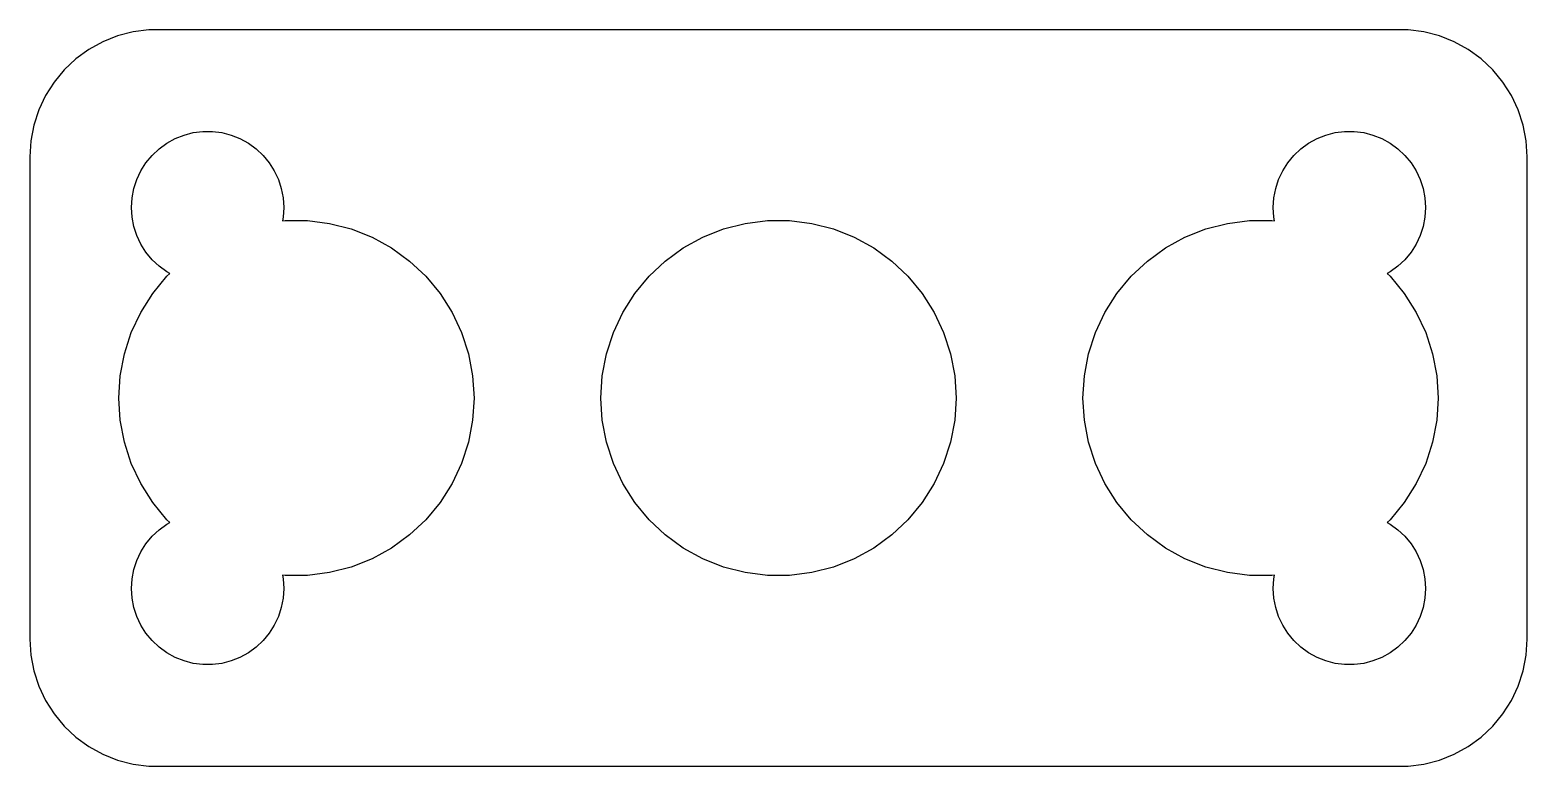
# Model space of a CAD drawing. Header units: metres. Extents: x -29.5 to 29.5, y 24.5 to 53.5.
import ezdxf

# ---------------------------------------------------------------- set-up
doc = ezdxf.new("R2010")
doc.units = ezdxf.units.M

msp = doc.modelspace()

# ---------------------------------------------------------------- linework, layer by layer
for p, q in [((-26.0451, 53.2553), (-26.6289, 53.0241)), ((-25.4369, 53.4114), (-26.0451, 53.2553)), ((-24.8139, 53.4901), (-25.4369, 53.4114)), ((24.8139, 53.4901), (-24.8139, 53.4901)), ((25.4369, 53.4114), (24.8139, 53.4901)), ((26.0451, 53.2553), (25.4369, 53.4114)), ((26.6289, 53.0241), (26.0451, 53.2553)), ((-27.1791, 52.7216), (-27.6871, 52.3526)), ((-26.6289, 53.0241), (-27.1791, 52.7216)), ((27.1791, 52.7216), (26.6289, 53.0241)), ((27.6871, 52.3526), (27.1791, 52.7216)), ((-28.1448, 51.9227), (-28.5451, 51.4389)), ((-27.6871, 52.3526), (-28.1448, 51.9227)), ((28.1448, 51.9227), (27.6871, 52.3526)), ((28.5451, 51.4389), (28.1448, 51.9227)), ((-28.5451, 51.4389), (-28.8815, 50.9088)), ((28.8815, 50.9088), (28.5451, 51.4389)), ((-28.8815, 50.9088), (-29.1489, 50.3406)), ((29.1489, 50.3406), (28.8815, 50.9088)), ((-29.1489, 50.3406), (-29.3429, 49.7434)), ((29.3429, 49.7434), (29.1489, 50.3406)), ((-29.3429, 49.7434), (-29.4606, 49.1267)), ((29.4606, 49.1267), (29.3429, 49.7434)), ((-29.4606, 49.1267), (-29.5, 48.5)), ((-24.4123, 48.8115), (-24.1075, 49.033)), ((-24.1075, 49.033), (-23.7773, 49.2145)), ((-23.7773, 49.2145), (-23.427, 49.3532)), ((-23.427, 49.3532), (-23.0621, 49.4469)), ((-23.0621, 49.4469), (-22.6884, 49.4941)), ((-22.6884, 49.4941), (-22.3116, 49.4941)), ((-22.3116, 49.4941), (-21.9379, 49.4469)), ((-21.9379, 49.4469), (-21.5729, 49.3532)), ((-21.5729, 49.3532), (-21.2227, 49.2145)), ((-21.2227, 49.2145), (-20.8925, 49.033)), ((-20.8925, 49.033), (-20.5877, 48.8115)), ((20.5877, 48.8115), (20.8925, 49.033)), ((20.8925, 49.033), (21.2227, 49.2145)), ((21.2227, 49.2145), (21.5729, 49.3532)), ((21.5729, 49.3532), (21.9379, 49.4469)), ((21.9379, 49.4469), (22.3116, 49.4941)), ((22.3116, 49.4941), (22.6884, 49.4941)), ((22.6884, 49.4941), (23.0621, 49.4469)), ((23.0621, 49.4469), (23.427, 49.3532)), ((23.427, 49.3532), (23.7773, 49.2145)), ((23.7773, 49.2145), (24.1075, 49.033)), ((24.1075, 49.033), (24.4123, 48.8115)), ((29.5, 48.5), (29.4606, 49.1267)), ((-29.5, 48.5), (-29.5, 29.5)), ((-24.927, 48.2634), (-24.6869, 48.5536)), ((-24.6869, 48.5536), (-24.4123, 48.8115)), ((-20.5877, 48.8115), (-20.3131, 48.5536)), ((-20.3131, 48.5536), (-20.0729, 48.2634)), ((20.0729, 48.2634), (20.3131, 48.5536)), ((20.3131, 48.5536), (20.5877, 48.8115)), ((24.4123, 48.8115), (24.6869, 48.5536)), ((24.6869, 48.5536), (24.927, 48.2634)), ((29.5, 29.5), (29.5, 48.5)), ((-25.2893, 47.6044), (-25.1289, 47.9453)), ((-25.1289, 47.9453), (-24.927, 48.2634)), ((-20.0729, 48.2634), (-19.8711, 47.9453)), ((-19.8711, 47.9453), (-19.7107, 47.6044)), ((19.7107, 47.6044), (19.8711, 47.9453)), ((19.8711, 47.9453), (20.0729, 48.2634)), ((24.927, 48.2634), (25.1289, 47.9453)), ((25.1289, 47.9453), (25.2893, 47.6044)), ((-25.4763, 46.876), (-25.4057, 47.2461)), ((-25.4057, 47.2461), (-25.2893, 47.6044)), ((-19.7107, 47.6044), (-19.5942, 47.2461)), ((-19.5942, 47.2461), (-19.5237, 46.876)), ((19.5237, 46.876), (19.5942, 47.2461)), ((19.5942, 47.2461), (19.7107, 47.6044)), ((25.2893, 47.6044), (25.4057, 47.2461)), ((25.4057, 47.2461), (25.4763, 46.876)), ((-25.5, 46.5), (-25.4763, 46.876)), ((-19.5237, 46.876), (-19.5, 46.5)), ((19.5, 46.5), (19.5237, 46.876)), ((25.4763, 46.876), (25.5, 46.5)), ((-25.4763, 46.124), (-25.5, 46.5)), ((-25.4057, 45.7539), (-25.4763, 46.124)), ((-19.5237, 46.124), (-19.5527, 45.9719)), ((-19.5, 46.5), (-19.5237, 46.124)), ((19.5237, 46.124), (19.5, 46.5)), ((19.5527, 45.9719), (19.5237, 46.124)), ((25.4763, 46.124), (25.4057, 45.7539)), ((25.5, 46.5), (25.4763, 46.124)), ((-25.2893, 45.3956), (-25.4057, 45.7539)), ((-19.5527, 45.9719), (-19.4395, 45.9862)), ((-19.4395, 45.9862), (-18.5605, 45.9862)), ((-18.5605, 45.9862), (-17.6883, 45.876)), ((-17.6883, 45.876), (-16.8369, 45.6574)), ((-16.8369, 45.6574), (-16.0195, 45.3338)), ((-2.98045, 45.3338), (-2.16312, 45.6574)), ((-2.16312, 45.6574), (-1.31166, 45.876)), ((-1.31166, 45.876), (-0.43953, 45.9862)), ((-0.43953, 45.9862), (0.43953, 45.9862)), ((0.43953, 45.9862), (1.31166, 45.876)), ((1.31166, 45.876), (2.16312, 45.6574)), ((2.16312, 45.6574), (2.98045, 45.3338)), ((16.0195, 45.3338), (16.8369, 45.6574)), ((16.8369, 45.6574), (17.6883, 45.876)), ((17.6883, 45.876), (18.5605, 45.9862)), ((18.5605, 45.9862), (19.4395, 45.9862)), ((19.4395, 45.9862), (19.5527, 45.9719)), ((25.4057, 45.7539), (25.2893, 45.3956)), ((-25.1289, 45.0547), (-25.2893, 45.3956)), ((-24.927, 44.7366), (-25.1289, 45.0547)), ((-16.0195, 45.3338), (-15.2492, 44.9103)), ((-15.2492, 44.9103), (-14.538, 44.3936)), ((-4.46196, 44.3936), (-3.75078, 44.9103)), ((-3.75078, 44.9103), (-2.98045, 45.3338)), ((2.98045, 45.3338), (3.75078, 44.9103)), ((3.75078, 44.9103), (4.46196, 44.3936)), ((14.538, 44.3936), (15.2492, 44.9103)), ((15.2492, 44.9103), (16.0195, 45.3338)), ((25.1289, 45.0547), (24.927, 44.7366)), ((25.2893, 45.3956), (25.1289, 45.0547)), ((-24.6869, 44.4464), (-24.927, 44.7366)), ((-24.4123, 44.1884), (-24.6869, 44.4464)), ((-14.538, 44.3936), (-13.8972, 43.7918)), ((-5.10277, 43.7918), (-4.46196, 44.3936)), ((4.46196, 44.3936), (5.10277, 43.7918)), ((13.8972, 43.7918), (14.538, 44.3936)), ((24.6869, 44.4464), (24.4123, 44.1884)), ((24.927, 44.7366), (24.6869, 44.4464)), ((-24.6631, 43.1145), (-24.1028, 43.7918)), ((-24.1075, 43.967), (-24.4123, 44.1884)), ((-23.9868, 43.9007), (-24.1075, 43.967)), ((-24.1028, 43.7918), (-23.9868, 43.9007)), ((-13.8972, 43.7918), (-13.3369, 43.1145)), ((-5.66312, 43.1145), (-5.10277, 43.7918)), ((5.10277, 43.7918), (5.66312, 43.1145)), ((13.3369, 43.1145), (13.8972, 43.7918)), ((24.1075, 43.967), (23.9868, 43.9007)), ((23.9868, 43.9007), (24.1028, 43.7918)), ((24.1028, 43.7918), (24.6631, 43.1145)), ((24.4123, 44.1884), (24.1075, 43.967)), ((-25.1341, 42.3723), (-24.6631, 43.1145)), ((-13.3369, 43.1145), (-12.8658, 42.3723)), ((-6.13414, 42.3723), (-5.66312, 43.1145)), ((5.66312, 43.1145), (6.13414, 42.3723)), ((12.8658, 42.3723), (13.3369, 43.1145)), ((24.6631, 43.1145), (25.1341, 42.3723)), ((-25.5084, 41.5769), (-25.1341, 42.3723)), ((-12.8658, 42.3723), (-12.4916, 41.5769)), ((-6.50842, 41.5769), (-6.13414, 42.3723)), ((6.13414, 42.3723), (6.50842, 41.5769)), ((12.4916, 41.5769), (12.8658, 42.3723)), ((25.1341, 42.3723), (25.5084, 41.5769)), ((-25.7801, 40.7408), (-25.5084, 41.5769)), ((-12.4916, 41.5769), (-12.2199, 40.7408)), ((-6.78008, 40.7408), (-6.50842, 41.5769)), ((6.50842, 41.5769), (6.78008, 40.7408)), ((12.2199, 40.7408), (12.4916, 41.5769)), ((25.5084, 41.5769), (25.7801, 40.7408)), ((-25.9448, 39.8773), (-25.7801, 40.7408)), ((-12.2199, 40.7408), (-12.0552, 39.8773)), ((-6.94479, 39.8773), (-6.78008, 40.7408)), ((6.78008, 40.7408), (6.94479, 39.8773)), ((12.0552, 39.8773), (12.2199, 40.7408)), ((25.7801, 40.7408), (25.9448, 39.8773)), ((-26, 39), (-25.9448, 39.8773)), ((-12.0552, 39.8773), (-12, 39)), ((-7, 39), (-6.94479, 39.8773)), ((6.94479, 39.8773), (7, 39)), ((12, 39), (12.0552, 39.8773)), ((25.9448, 39.8773), (26, 39)), ((-25.9448, 38.1227), (-26, 39)), ((-12, 39), (-12.0552, 38.1227)), ((-6.94479, 38.1227), (-7, 39)), ((7, 39), (6.94479, 38.1227)), ((12.0552, 38.1227), (12, 39)), ((26, 39), (25.9448, 38.1227)), ((-25.7801, 37.2592), (-25.9448, 38.1227)), ((-12.0552, 38.1227), (-12.2199, 37.2592)), ((-6.78008, 37.2592), (-6.94479, 38.1227)), ((6.94479, 38.1227), (6.78008, 37.2592)), ((12.2199, 37.2592), (12.0552, 38.1227)), ((25.9448, 38.1227), (25.7801, 37.2592)), ((-25.5084, 36.4231), (-25.7801, 37.2592)), ((-12.2199, 37.2592), (-12.4916, 36.4231)), ((-6.50842, 36.4231), (-6.78008, 37.2592)), ((6.78008, 37.2592), (6.50842, 36.4231)), ((12.4916, 36.4231), (12.2199, 37.2592)), ((25.7801, 37.2592), (25.5084, 36.4231)), ((-25.1341, 35.6277), (-25.5084, 36.4231)), ((-12.4916, 36.4231), (-12.8658, 35.6277)), ((-6.13414, 35.6277), (-6.50842, 36.4231)), ((6.50842, 36.4231), (6.13414, 35.6277)), ((12.8658, 35.6277), (12.4916, 36.4231)), ((25.5084, 36.4231), (25.1341, 35.6277)), ((-24.6631, 34.8855), (-25.1341, 35.6277)), ((-12.8658, 35.6277), (-13.3369, 34.8855)), ((-5.66312, 34.8855), (-6.13414, 35.6277)), ((6.13414, 35.6277), (5.66312, 34.8855)), ((13.3369, 34.8855), (12.8658, 35.6277)), ((25.1341, 35.6277), (24.6631, 34.8855)), ((-24.1028, 34.2082), (-24.6631, 34.8855)), ((-13.3369, 34.8855), (-13.8972, 34.2082)), ((-5.10277, 34.2082), (-5.66312, 34.8855)), ((5.66312, 34.8855), (5.10277, 34.2082)), ((13.8972, 34.2082), (13.3369, 34.8855)), ((24.6631, 34.8855), (24.1028, 34.2082)), ((-24.6869, 33.5536), (-24.4123, 33.8116)), ((-24.4123, 33.8116), (-24.1075, 34.033)), ((-24.1075, 34.033), (-23.9868, 34.0993)), ((-23.9868, 34.0993), (-24.1028, 34.2082)), ((-13.8972, 34.2082), (-14.538, 33.6064)), ((-4.46196, 33.6064), (-5.10277, 34.2082)), ((5.10277, 34.2082), (4.46196, 33.6064)), ((14.538, 33.6064), (13.8972, 34.2082)), ((24.1028, 34.2082), (23.9868, 34.0993)), ((23.9868, 34.0993), (24.1075, 34.033)), ((24.1075, 34.033), (24.4123, 33.8116)), ((24.4123, 33.8116), (24.6869, 33.5536)), ((-25.1289, 32.9453), (-24.927, 33.2634)), ((-24.927, 33.2634), (-24.6869, 33.5536)), ((-15.2492, 33.0897), (-16.0195, 32.6662)), ((-14.538, 33.6064), (-15.2492, 33.0897)), ((-3.75078, 33.0897), (-4.46196, 33.6064)), ((-2.98045, 32.6662), (-3.75078, 33.0897)), ((3.75078, 33.0897), (2.98045, 32.6662)), ((4.46196, 33.6064), (3.75078, 33.0897)), ((15.2492, 33.0897), (14.538, 33.6064)), ((16.0195, 32.6662), (15.2492, 33.0897)), ((24.6869, 33.5536), (24.927, 33.2634)), ((24.927, 33.2634), (25.1289, 32.9453)), ((-25.4057, 32.2461), (-25.2893, 32.6044)), ((-25.2893, 32.6044), (-25.1289, 32.9453)), ((-16.0195, 32.6662), (-16.8369, 32.3426)), ((-2.16312, 32.3426), (-2.98045, 32.6662)), ((2.98045, 32.6662), (2.16312, 32.3426)), ((16.8369, 32.3426), (16.0195, 32.6662)), ((25.1289, 32.9453), (25.2893, 32.6044)), ((25.2893, 32.6044), (25.4057, 32.2461)), ((-25.5, 31.5), (-25.4763, 31.876)), ((-25.4763, 31.876), (-25.4057, 32.2461)), ((-19.4395, 32.0138), (-19.5527, 32.0281)), ((-19.5527, 32.0281), (-19.5237, 31.876)), ((-19.5237, 31.876), (-19.5, 31.5)), ((-18.5605, 32.0138), (-19.4395, 32.0138)), ((-17.6883, 32.124), (-18.5605, 32.0138)), ((-16.8369, 32.3426), (-17.6883, 32.124)), ((-1.31166, 32.124), (-2.16312, 32.3426)), ((-0.43953, 32.0138), (-1.31166, 32.124)), ((0.43953, 32.0138), (-0.43953, 32.0138)), ((1.31166, 32.124), (0.43953, 32.0138)), ((2.16312, 32.3426), (1.31166, 32.124)), ((17.6883, 32.124), (16.8369, 32.3426)), ((18.5605, 32.0138), (17.6883, 32.124)), ((19.4395, 32.0138), (18.5605, 32.0138)), ((19.5527, 32.0281), (19.4395, 32.0138)), ((19.5, 31.5), (19.5237, 31.876)), ((19.5237, 31.876), (19.5527, 32.0281)), ((25.4057, 32.2461), (25.4763, 31.876)), ((25.4763, 31.876), (25.5, 31.5)), ((-25.4763, 31.124), (-25.5, 31.5)), ((-19.5, 31.5), (-19.5237, 31.124)), ((19.5237, 31.124), (19.5, 31.5)), ((25.5, 31.5), (25.4763, 31.124)), ((-25.4057, 30.7539), (-25.4763, 31.124)), ((-25.2893, 30.3956), (-25.4057, 30.7539)), ((-19.5942, 30.7539), (-19.7107, 30.3956)), ((-19.5237, 31.124), (-19.5942, 30.7539)), ((19.5942, 30.7539), (19.5237, 31.124)), ((19.7107, 30.3956), (19.5942, 30.7539)), ((25.4057, 30.7539), (25.2893, 30.3956)), ((25.4763, 31.124), (25.4057, 30.7539)), ((-25.1289, 30.0547), (-25.2893, 30.3956)), ((-19.7107, 30.3956), (-19.8711, 30.0547)), ((19.8711, 30.0547), (19.7107, 30.3956)), ((25.2893, 30.3956), (25.1289, 30.0547)), ((-29.5, 29.5), (-29.4606, 28.8733)), ((-24.927, 29.7366), (-25.1289, 30.0547)), ((-24.6869, 29.4464), (-24.927, 29.7366)), ((-20.0729, 29.7366), (-20.3131, 29.4464)), ((-19.8711, 30.0547), (-20.0729, 29.7366)), ((20.0729, 29.7366), (19.8711, 30.0547)), ((20.3131, 29.4464), (20.0729, 29.7366)), ((24.927, 29.7366), (24.6869, 29.4464)), ((25.1289, 30.0547), (24.927, 29.7366)), ((29.4606, 28.8733), (29.5, 29.5)), ((-24.4123, 29.1885), (-24.6869, 29.4464)), ((-24.1075, 28.967), (-24.4123, 29.1885)), ((-23.7773, 28.7855), (-24.1075, 28.967)), ((-20.8925, 28.967), (-21.2227, 28.7855)), ((-20.5877, 29.1885), (-20.8925, 28.967)), ((-20.3131, 29.4464), (-20.5877, 29.1885)), ((20.5877, 29.1885), (20.3131, 29.4464)), ((20.8925, 28.967), (20.5877, 29.1885)), ((21.2227, 28.7855), (20.8925, 28.967)), ((24.1075, 28.967), (23.7773, 28.7855)), ((24.4123, 29.1885), (24.1075, 28.967)), ((24.6869, 29.4464), (24.4123, 29.1885)), ((-29.4606, 28.8733), (-29.3429, 28.2566)), ((-23.427, 28.6468), (-23.7773, 28.7855)), ((-23.0621, 28.5531), (-23.427, 28.6468)), ((-22.6884, 28.5059), (-23.0621, 28.5531)), ((-22.3116, 28.5059), (-22.6884, 28.5059)), ((-21.9379, 28.5531), (-22.3116, 28.5059)), ((-21.5729, 28.6468), (-21.9379, 28.5531)), ((-21.2227, 28.7855), (-21.5729, 28.6468)), ((21.5729, 28.6468), (21.2227, 28.7855)), ((21.9379, 28.5531), (21.5729, 28.6468)), ((22.3116, 28.5059), (21.9379, 28.5531)), ((22.6884, 28.5059), (22.3116, 28.5059)), ((23.0621, 28.5531), (22.6884, 28.5059)), ((23.427, 28.6468), (23.0621, 28.5531)), ((23.7773, 28.7855), (23.427, 28.6468)), ((29.3429, 28.2566), (29.4606, 28.8733)), ((-29.3429, 28.2566), (-29.1489, 27.6594)), ((29.1489, 27.6594), (29.3429, 28.2566)), ((-29.1489, 27.6594), (-28.8815, 27.0912)), ((28.8815, 27.0912), (29.1489, 27.6594)), ((-28.8815, 27.0912), (-28.5451, 26.5611)), ((-28.5451, 26.5611), (-28.1448, 26.0773)), ((28.1448, 26.0773), (28.5451, 26.5611)), ((28.5451, 26.5611), (28.8815, 27.0912)), ((-28.1448, 26.0773), (-27.6871, 25.6474)), ((27.6871, 25.6474), (28.1448, 26.0773)), ((-27.6871, 25.6474), (-27.1791, 25.2784)), ((27.1791, 25.2784), (27.6871, 25.6474)), ((-27.1791, 25.2784), (-26.6289, 24.9759)), ((-26.6289, 24.9759), (-26.0451, 24.7447)), ((26.0451, 24.7447), (26.6289, 24.9759)), ((26.6289, 24.9759), (27.1791, 25.2784)), ((-26.0451, 24.7447), (-25.4369, 24.5886)), ((-25.4369, 24.5886), (-24.8139, 24.5099)), ((-24.8139, 24.5099), (24.8139, 24.5099)), ((24.8139, 24.5099), (25.4369, 24.5886)), ((25.4369, 24.5886), (26.0451, 24.7447))]:
    msp.add_line(p, q)

doc.saveas('drawing.dxf')
